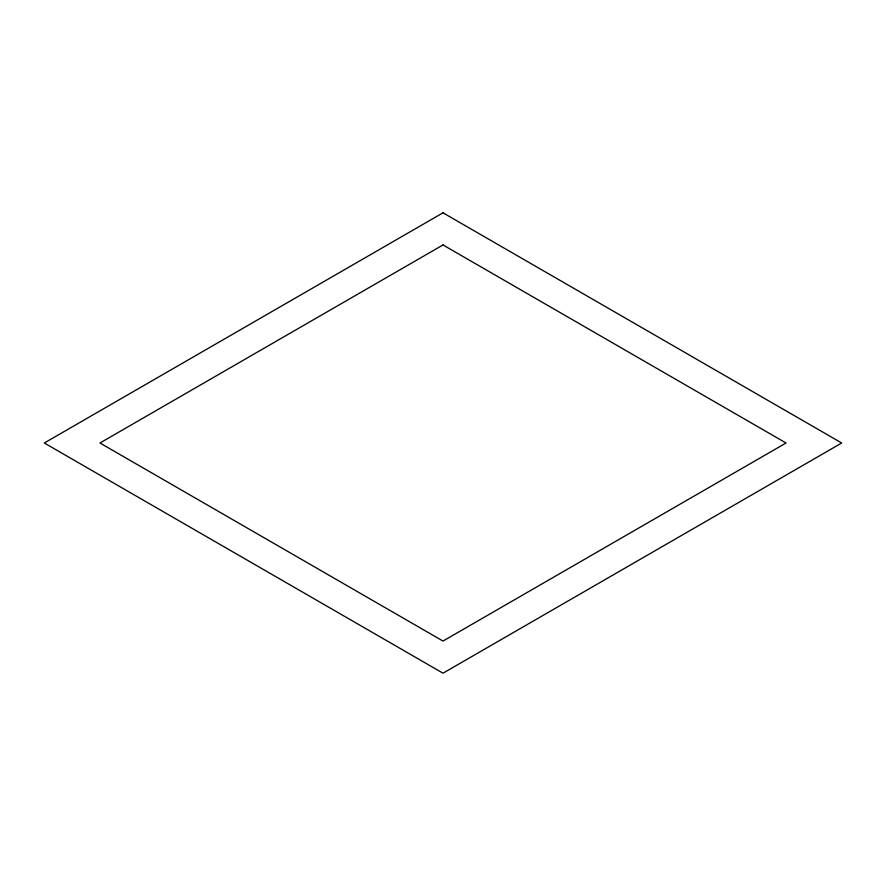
<?xml version="1.0" encoding="UTF-8"?>
<svg xmlns="http://www.w3.org/2000/svg" width="886" height="886" viewBox="0 0 886 886"><rect width="100%" height="100%" fill="white"/><g stroke="black" fill="none" stroke-linecap="round" stroke-linejoin="round"><path stroke-width="1.33" d="M443 212.817L44.3 443L443 673.183L841.7 443L443 212.817M443 244.946L99.963 443L443 641.054L786.037 443L443 244.946"/></g></svg>
